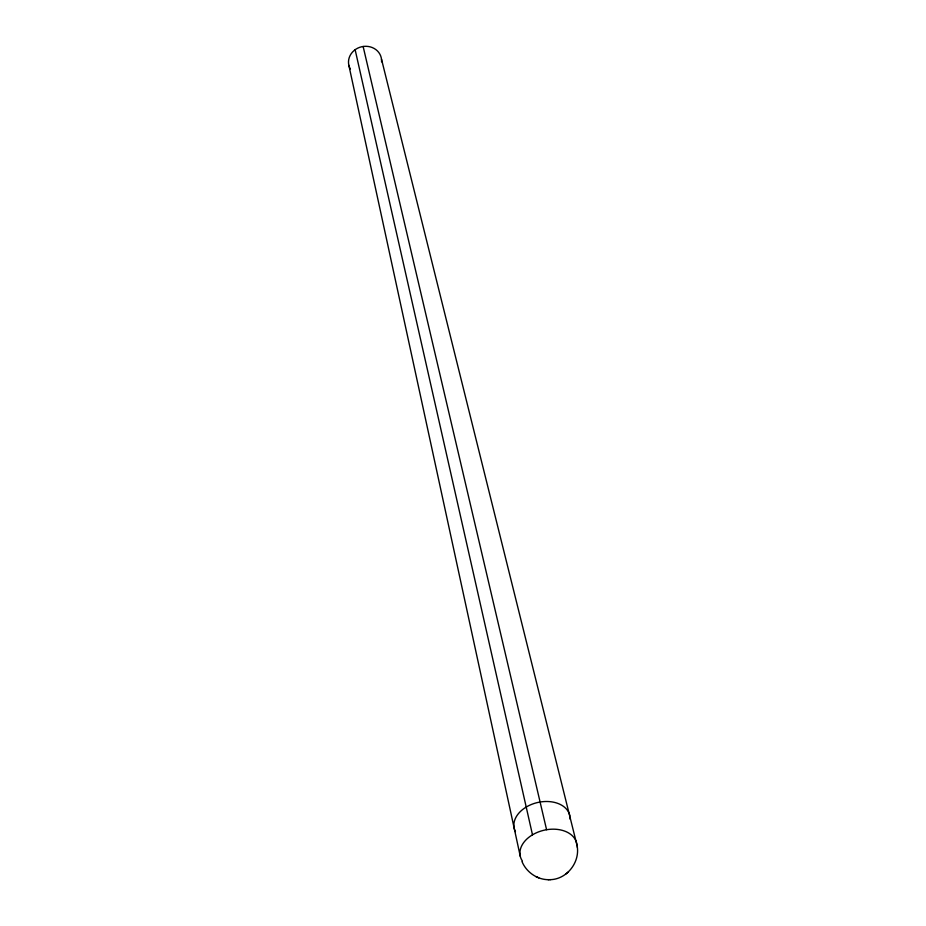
<?xml version="1.0" encoding="UTF-8"?>
<svg xmlns="http://www.w3.org/2000/svg" width="926" height="926" viewBox="0 0 926 926"><rect width="100%" height="100%" fill="white"/><g stroke="black" fill="none" stroke-linecap="round" stroke-linejoin="round"><path stroke-width="1.39" d="M549.87 879.677C566.365 879.573 579.607 863.113 577.326 847.012M566.087 873.855L568.24 872.026M522.021 861.62C526.373 872.176 537.288 879.816 548.782 879.688M548.123 879.7L550.368 879.665M535.934 876.598L537.277 877.2M537.543 877.304L538.77 877.86M381.5 59.183L569.733 816.014M570.08 817.415L576.967 845.114M363.131 46.485L546.583 829.719M355.133 49.715L532.485 834.812M348.847 65.271L520.273 856.307M515.446 831.687A28.521 19.886 -13.1 0 1 537.636 802.506A28.521 19.886 -13.1 0 1 570.127 819.174M350.283 68.952A16.633 15.129 -13.1 0 1 361.696 46.751A16.633 15.129 -13.1 0 1 381.57 61.834M522.426 861.111A28.949 19.967 -13.1 0 1 542.856 830.518A28.949 19.967 -13.1 0 1 577.002 846.873"/></g></svg>
